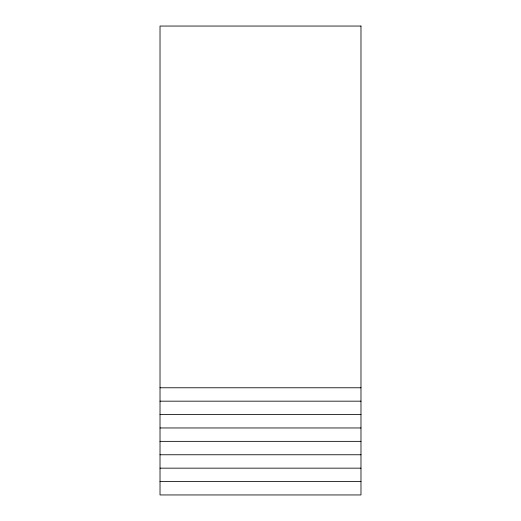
<?xml version="1.0" encoding="UTF-8"?>
<svg xmlns="http://www.w3.org/2000/svg" width="521" height="521" viewBox="0 0 521 521"><rect width="100%" height="100%" fill="white"/><g stroke="black" fill="none" stroke-linecap="round" stroke-linejoin="round"><path stroke-width="0.78" d="M160.019 387.774L360.981 387.774M160.019 401.17L360.981 401.17M160.019 414.566L360.981 414.566M160.019 427.962L360.981 427.962M160.019 441.359L360.981 441.359M160.019 454.761L360.981 454.761M160.019 468.158L360.981 468.158M160.019 481.554L360.981 481.554M360.981 26.05L160.019 26.05L160.019 494.95L360.981 494.95L360.981 26.05"/></g></svg>
